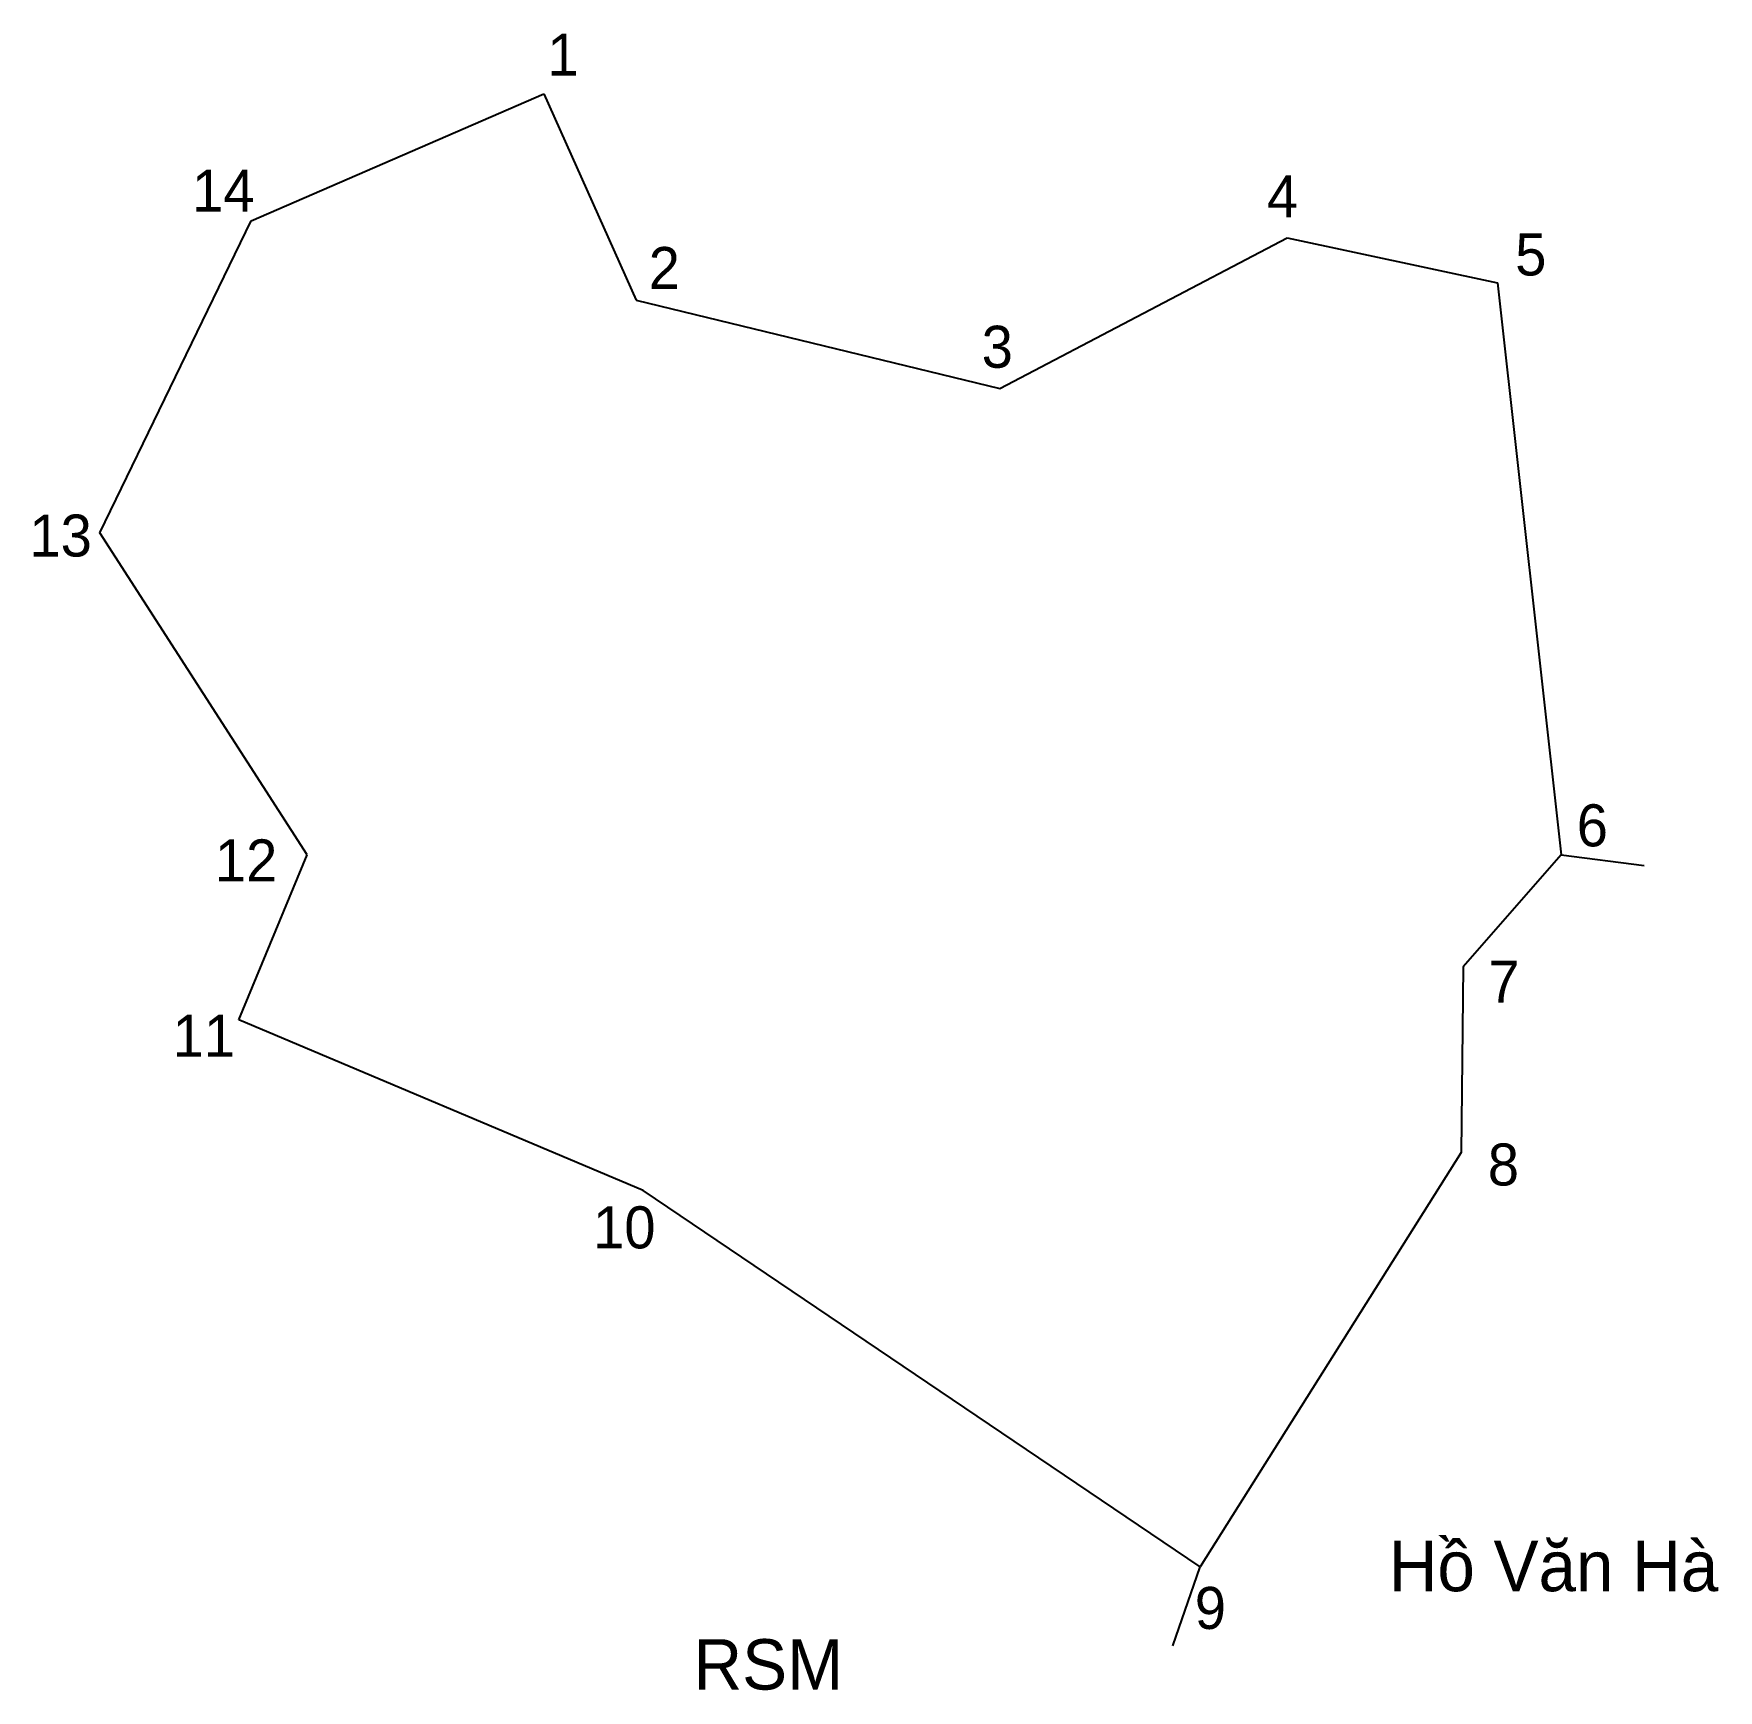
# Model space of a CAD drawing. Extents: x 551355.6 to 551432.1, y 1822136 to 1822211.3.
import ezdxf

# ---------------------------------------------------------------- set-up
doc = ezdxf.new("R2010")
doc.units = 0
for name, color, linetype in [('CanhThua', 7, 'Continuous'), ('RauThua', 7, 'Continuous'), ('SoHieuDinhThua', 7, 'Continuous'), ('TenChuLanCan', 7, 'Continuous')]:
    doc.layers.add(name, color=color, linetype=linetype)

msp = doc.modelspace()

# ---------------------------------------------------------------- linework, layer by layer
at = {"layer": 'CanhThua'}
for p, q in [((551365.441, 1822202.804), (551378.756, 1822208.582)), ((551378.756, 1822208.582), (551382.944, 1822199.201)), ((551358.564, 1822188.624), (551365.441, 1822202.804)), ((551399.478, 1822195.194), (551412.541, 1822202.034)), ((551412.541, 1822202.034), (551422.109, 1822200)), ((551422.109, 1822200), (551425, 1822174)), ((551382.944, 1822199.201), (551399.478, 1822195.194)), ((551368, 1822174), (551358.564, 1822188.624)), ((551364.881, 1822166.497), (551368, 1822174)), ((551425, 1822174), (551420.55, 1822168.91)), ((551420.55, 1822168.91), (551420.46, 1822160.463)), ((551383.261, 1822158.746), (551364.881, 1822166.497)), ((551420.46, 1822160.463), (551408.597, 1822141.638)), ((551408.597, 1822141.638), (551383.261, 1822158.746))]:
    msp.add_line(p, q, dxfattribs=at)
at = {"layer": 'RauThua'}
for p, q in [((551425, 1822174), (551428.774, 1822173.508)), ((551407.343, 1822138.049), (551408.597, 1822141.638))]:
    msp.add_line(p, q, dxfattribs=at)

# ---------------------------------------------------------------- texts
at = {"layer": 'SoHieuDinhThua'}
for s, height, p in [('1', 1.909, (551378.915, 1822209.407)), ('14', 1.9087, (551362.759, 1822203.227)), ('4', 1.909, (551411.625, 1822202.971)), ('5', 1.909, (551422.912, 1822200.327)), ('2', 1.909, (551383.519, 1822199.713)), ('3', 1.909, (551398.657, 1822196.134)), ('13', 1.9087, (551355.366, 1822187.554)), ('6', 1.909, (551425.711, 1822174.382)), ('12', 1.9087, (551363.797, 1822172.79)), ('7', 1.909, (551421.691, 1822167.275)), ('11', 1.9087, (551361.878, 1822164.819)), ('8', 1.909, (551421.667, 1822158.969)), ('10', 1.9087, (551380.992, 1822156.113)), ('9', 1.909, (551408.345, 1822138.816))]:
    msp.add_text(s, height=height, dxfattribs=at).set_placement(p)
at = {"layer": 'TenChuLanCan'}
for s, p in [('Hồ Văn Hà', (551417.164, 1822140.53)), ('RSM', (551385.557, 1822136.06))]:
    msp.add_text(s, height=2.2904, dxfattribs=at).set_placement(p)

doc.saveas('drawing.dxf')
